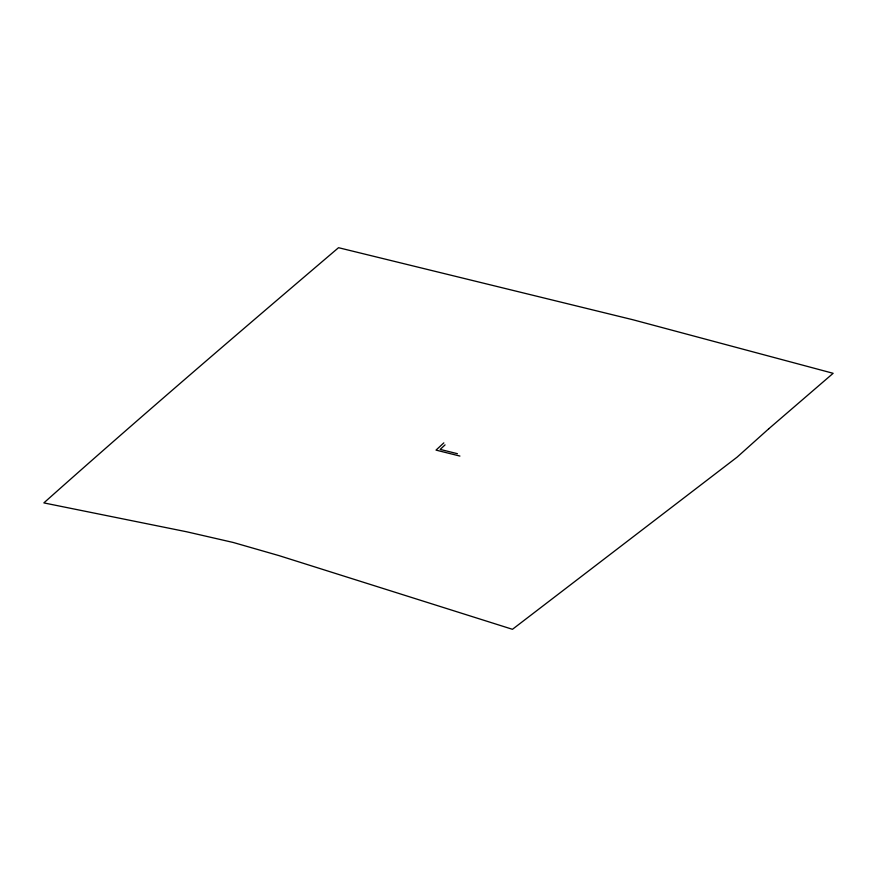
<?xml version="1.0" encoding="UTF-8"?>
<svg xmlns="http://www.w3.org/2000/svg" width="877" height="877" viewBox="0 0 877 877"><rect width="100%" height="100%" fill="white"/><g stroke="black" fill="none" stroke-linecap="round" stroke-linejoin="round"><path stroke-width="1.32" d="M443.828 442.874L436.022 450.109L459.921 456.062M445.056 444.891L440.188 449.408L457.421 453.694M768.669 428.853L737.064 457.18L512.464 629.302L278.941 555.601L233.161 542.457L186.658 531.78L43.85 502.905C140.857 416.443 239.607 331.955 338.533 247.698L632.964 319.765L833.15 373.306L768.669 428.853"/></g></svg>
